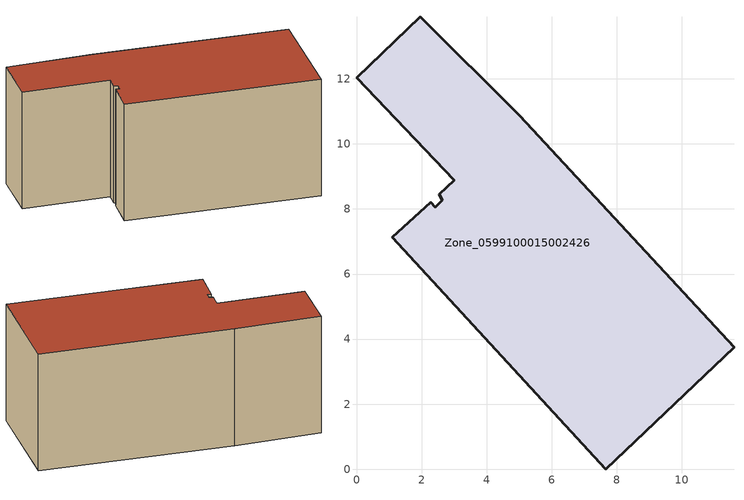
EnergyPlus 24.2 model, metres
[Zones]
Zone_0599100015002426
 floor ground (C_G): 1.96,13.91 5.01,10.86 11.6,3.76 7.66,0 1.1,7.14 2.28,8.21 2.42,8.05 2.64,8.26 2.54,8.45 3.01,8.88 0,12.03 z0.81
 wall outside (C_F): 5.01,10.86 1.96,13.91 0,12.03 3.01,8.88 2.54,8.45 2.64,8.26 2.42,8.05 2.28,8.21 1.1,7.14 7.66,0 11.6,3.76 5.01,10.86 z0.81:7.04
 roof outside (C_R): 2.64,8.26 2.42,8.05 2.28,8.21 1.1,7.14 7.66,0 11.6,3.76 5.01,10.86 1.96,13.91 0,12.03 3.01,8.88 2.54,8.45 z7.04
[BUILDING]
Pand.0599100015002426: North Axis=0; Terrain=City; Loads Convergence Tolerance Value=0.04; Temperature Convergence Tolerance Value=0.4; Solar Distribution=FullExterior; Maximum Number of Warmup Days=25; Minimum Number of Warmup Days=1
[Site:Location]
Rotterdam.The.Hague.AP_ZH_NLD Design_Conditions: Latitude=51.96; Longitude=4.45; Time Zone=1; Elevation=-4.5
[SITE:GROUNDTEMPERATURE:BUILDINGSURFACE]
18, 18, 18, 18, 18, 18, 18, 18, 18, 18, 18, 18
[MATERIAL] Thermal Absorptance=0.9; Solar Absorptance=0.7; Visible Absorptance=0.7
Name | Roughness | Thickness | Conductivity | Density | Specific Heat
G.TI.1975-1991 | MediumSmooth | 0.15 | 0.288461 | 540 | 1210
F.TI.1975-1991 | Rough | 0.3 | 0.230769 | 1920 | 840
R.TI.1975-1991 | MediumRough | 0.2 | 0.153846 | 1500 | 1000
[CONSTRUCTION]
C_G: G.TI.1975-1991
C_F: F.TI.1975-1991
C_R: R.TI.1975-1991
[ZONE]
Zone_0599100015002426: Type=1; Multiplier=1; Ceiling Height=Autocalculate; Volume=Autocalculate; Floor Area=autocalculate; Part of Total Floor Area=Yes
[ZONEINFILTRATION:DESIGNFLOWRATE]
Infil_Zone_0599100015002426: Zone or ZoneList or Space or SpaceList=Zone_0599100015002426; Schedule=AlwaysOn; Design Flow Rate Calculation Method=Flow/Area; Flow Rate per Floor Area=0.003; Constant Term Coefficient=1; Temperature Term Coefficient=0; Velocity Term Coefficient=0; Velocity Squared Term Coefficient=0
[HVACTEMPLATE:ZONE:IDEALLOADSAIRSYSTEM]
Zone_0599100015002426: Maximum Heating Supply Air Temperature=50; Minimum Cooling Supply Air Temperature=13; Maximum Heating Supply Air Humidity Ratio=0.0156; Minimum Cooling Supply Air Humidity Ratio=0.0077; Heating Limit=NoLimit; Cooling Limit=NoLimit; Dehumidification Control Type=ConstantSensibleHeatRatio; Cooling Sensible Heat Ratio=0.7; Dehumidification Setpoint=60; Humidification Control Type=None; Humidification Setpoint=30; Outdoor Air Method=None; Outdoor Air Flow Rate per Person=0.00944; Outdoor Air Flow Rate per Zone Floor Area=0; Outdoor Air Flow Rate per Zone=0; Demand Controlled Ventilation Type=None; Outdoor Air Economizer Type=NoEconomizer; Heat Recovery Type=None; Sensible Heat Recovery Effectiveness=0.7; Latent Heat Recovery Effectiveness=0.65
[ZONECONTROL:THERMOSTAT]
ThermostatControl_Zone_0599100015002426: Zone or ZoneList=Zone_0599100015002426; Control Type Schedule=DualSetpointControlType; Control 1=Thermostat_Zone_0599100015002426; Temperature Difference Between Cutout And Setpoint=0
[THERMOSTATSETPOINT:DUALSETPOINT]
Thermostat_Zone_0599100015002426: Heating Setpoint Temperature Schedule=HeatingSetpoint_Zone_0599100015002426; Cooling Setpoint Temperature Schedule=CoolingSetpoint_Zone_0599100015002426
[SCHEDULE:COMPACT]
HeatingSetpoint_Zone_0599100015002426: Through: 12/31, For: AllDays, Until: 24:00, 21
CoolingSetpoint_Zone_0599100015002426: Through: 12/31, For: AllDays, Until: 24:00, 24
DualSetpointControlType: Through: 12/31, For: AllDays, Until: 24:00, 4
AlwaysOn: Through: 12/31, For: AllDays, Until: 24:00, 1
